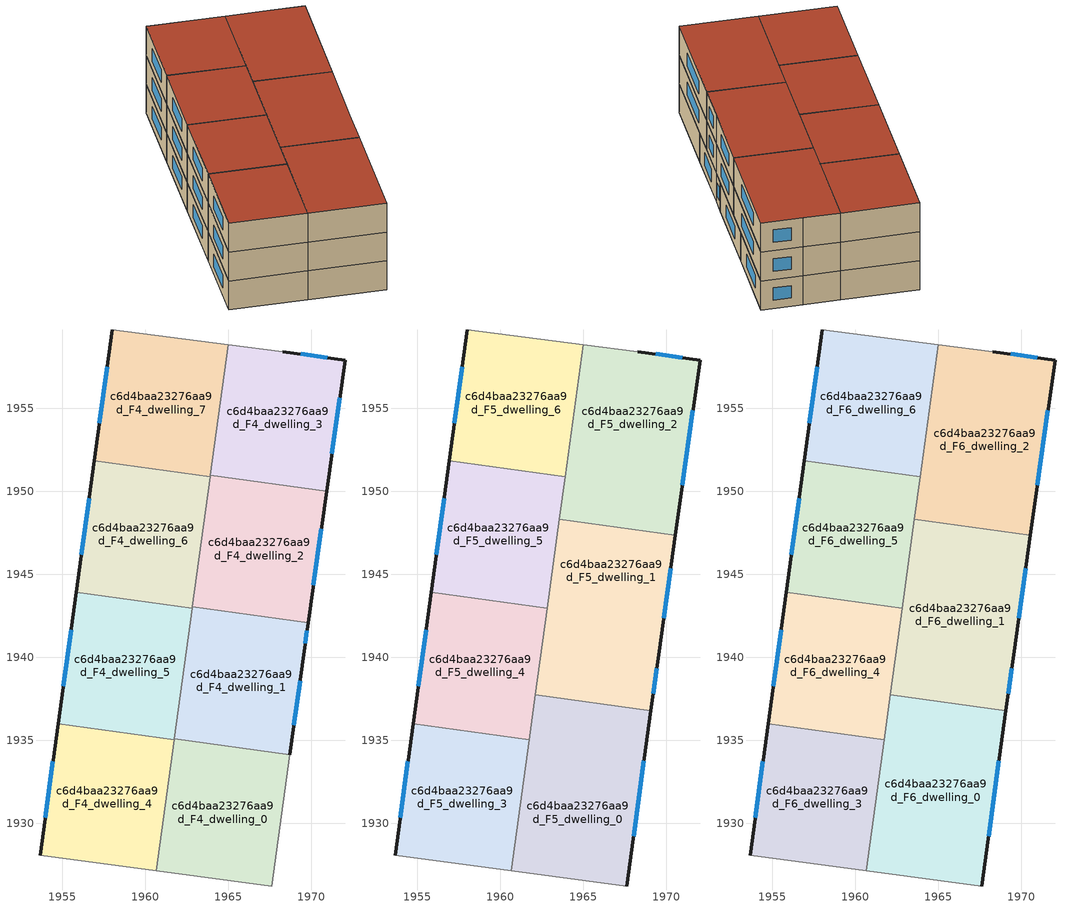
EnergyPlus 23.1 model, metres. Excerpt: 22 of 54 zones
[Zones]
c6d4baa23276aa9d_F4_dwelling_0
 floor to c6d4baa23276aa9d_F3_dwelling_0 (EU_floor_Construction): 1968.7,1934.15 1967.6,1926.21 1960.64,1927.14 1961.73,1935.05 1961.74,1935.1 z12
 wall adiabatic (EU_wall_Construction): 1960.64,1927.14 1967.6,1926.21 1968.7,1934.15 z12:15
 wall to c6d4baa23276aa9d_F4_dwelling_4 (EU_wall_Construction): 1961.73,1935.05 1960.64,1927.14 z12:15
 wall to c6d4baa23276aa9d_F4_dwelling_1 (EU_wall_Construction): 1968.7,1934.15 1961.74,1935.1 z12:15
 wall to c6d4baa23276aa9d_F4_dwelling_5 (EU_wall_Construction): 1961.74,1935.1 1961.73,1935.05 z12:15
c6d4baa23276aa9d_F4_dwelling_1
 floor to c6d4baa23276aa9d_F3_dwelling_1 (EU_floor_Construction): 1969.8,1942.09 1969.56,1940.38 1968.7,1934.15 1961.74,1935.1 1962.83,1943.05 z12
 wall outside (EU_wall_Construction): 1968.7,1934.15 1969.56,1940.38 1969.8,1942.09 z12:15
 wall to c6d4baa23276aa9d_F4_dwelling_2 (EU_wall_Construction): 1969.8,1942.09 1962.83,1943.05 z12:15
 wall to c6d4baa23276aa9d_F4_dwelling_5 (EU_wall_Construction): 1962.82,1942.97 1961.74,1935.1 z12:15
 wall to c6d4baa23276aa9d_F4_dwelling_6 (EU_wall_Construction): 1962.83,1943.05 1962.82,1942.97 z12:15
 window (EU_Window_Construction): 1969.63,1940.87 1969.74,1941.6 / 1968.95,1935.93 1969.32,1938.6 z12.86:14.14
c6d4baa23276aa9d_F4_dwelling_2
 floor to c6d4baa23276aa9d_F3_dwelling_2 (EU_floor_Construction): 1970.92,1950.01 1969.8,1942.09 1962.83,1943.05 1963.92,1950.98 z12
 wall outside (EU_wall_Construction): 1969.8,1942.09 1970.92,1950.01 z12:15
 wall to c6d4baa23276aa9d_F4_dwelling_3 (EU_wall_Construction): 1970.92,1950.01 1963.92,1950.98 z12:15
 wall to c6d4baa23276aa9d_F4_dwelling_6 (EU_wall_Construction): 1963.91,1950.9 1962.83,1943.05 z12:15
 wall to c6d4baa23276aa9d_F4_dwelling_7 (EU_wall_Construction): 1963.92,1950.98 1963.91,1950.9 z12:15
 window (EU_Window_Construction): 1970.12,1944.36 1970.6,1947.75 z12.86:14.14
c6d4baa23276aa9d_F4_dwelling_3
 floor to c6d4baa23276aa9d_F3_dwelling_3 (EU_floor_Construction): 1972.03,1957.91 1970.92,1950.01 1963.92,1950.98 1965,1958.85 1968.29,1958.43 z12
 wall outside (EU_wall_Construction): 1970.92,1950.01 1972.03,1957.91 1968.29,1958.43 z12:15
 wall adiabatic (EU_wall_Construction): 1968.29,1958.43 1965,1958.85 z12:15
 wall to c6d4baa23276aa9d_F4_dwelling_7 (EU_wall_Construction): 1965,1958.85 1963.92,1950.98 z12:15
 window (EU_Window_Construction): 1971.24,1952.27 1971.71,1955.66 / 1970.96,1958.06 1969.36,1958.28 z12.86:14.14
c6d4baa23276aa9d_F4_dwelling_4
 floor to c6d4baa23276aa9d_F3_dwelling_4 (EU_floor_Construction): 1961.73,1935.05 1960.64,1927.14 1953.65,1928.07 1954.74,1936.01 z12
 wall outside (EU_wall_Construction): 1954.74,1936.01 1953.65,1928.07 z12:15
 wall adiabatic (EU_wall_Construction): 1953.65,1928.07 1960.64,1927.14 z12:15
 wall to c6d4baa23276aa9d_F4_dwelling_5 (EU_wall_Construction): 1961.73,1935.05 1954.74,1936.01 z12:15
 window (EU_Window_Construction): 1954.43,1933.74 1953.97,1930.34 z12.86:14.14
c6d4baa23276aa9d_F4_dwelling_5
 floor to c6d4baa23276aa9d_F3_dwelling_5 (EU_floor_Construction): 1962.82,1942.97 1961.73,1935.05 1954.74,1936.01 1955.83,1943.93 z12
 wall outside (EU_wall_Construction): 1955.83,1943.93 1954.74,1936.01 z12:15
 wall to c6d4baa23276aa9d_F4_dwelling_6 (EU_wall_Construction): 1962.82,1942.97 1955.83,1943.93 z12:15
 window (EU_Window_Construction): 1955.52,1941.67 1955.06,1938.27 z12.86:14.14
c6d4baa23276aa9d_F4_dwelling_6
 floor to c6d4baa23276aa9d_F3_dwelling_6 (EU_floor_Construction): 1963.91,1950.9 1962.82,1942.97 1955.83,1943.93 1956.92,1951.86 z12
 wall outside (EU_wall_Construction): 1956.92,1951.86 1955.83,1943.93 z12:15
 wall to c6d4baa23276aa9d_F4_dwelling_7 (EU_wall_Construction): 1963.91,1950.9 1956.92,1951.86 z12:15
 window (EU_Window_Construction): 1956.61,1949.6 1956.15,1946.2 z12.86:14.14
c6d4baa23276aa9d_F4_dwelling_7
 floor to c6d4baa23276aa9d_F3_dwelling_7 (EU_floor_Construction): 1965,1958.85 1963.91,1950.9 1956.92,1951.86 1958.01,1959.75 z12
 wall outside (EU_wall_Construction): 1958.01,1959.75 1956.92,1951.86 z12:15
 wall adiabatic (EU_wall_Construction): 1965,1958.85 1958.01,1959.75 z12:15
 window (EU_Window_Construction): 1957.7,1957.5 1957.23,1954.12 z12.86:14.14
c6d4baa23276aa9d_F5_dwelling_0
 floor to c6d4baa23276aa9d_F4_dwelling_0 (EU_floor_Construction): 1968.7,1934.15 1967.6,1926.21 1960.64,1927.14 1961.74,1935.09 1961.74,1935.1 z15
 floor to c6d4baa23276aa9d_F4_dwelling_1 (EU_floor_Construction): 1969.07,1936.8 1968.7,1934.15 1961.74,1935.1 1962.1,1937.75 z15
 wall outside (EU_wall_Construction): 1967.6,1926.21 1969.07,1936.8 z15:18
 wall adiabatic (EU_wall_Construction): 1961.73,1935.05 1960.64,1927.14 1967.6,1926.21 z15:18
 wall to c6d4baa23276aa9d_F5_dwelling_1 (EU_wall_Construction): 1969.07,1936.8 1962.1,1937.75 z15:18
 wall to c6d4baa23276aa9d_F5_dwelling_4 (EU_wall_Construction): 1962.1,1937.75 1961.73,1935.05 z15:18
 window (EU_Window_Construction): 1968.02,1929.23 1968.65,1933.77 z15.86:17.14
c6d4baa23276aa9d_F5_dwelling_1
 floor to c6d4baa23276aa9d_F4_dwelling_1 (EU_floor_Construction): 1969.8,1942.09 1969.56,1940.38 1969.07,1936.8 1962.1,1937.75 1962.83,1943.05 z15
 floor to c6d4baa23276aa9d_F4_dwelling_2 (EU_floor_Construction): 1970.55,1947.38 1969.8,1942.09 1962.83,1943.05 1963.56,1948.34 z15
 wall outside (EU_wall_Construction): 1969.07,1936.8 1969.56,1940.38 1970.55,1947.38 z15:18
 wall to c6d4baa23276aa9d_F5_dwelling_2 (EU_wall_Construction): 1970.55,1947.38 1963.56,1948.34 z15:18
 wall to c6d4baa23276aa9d_F5_dwelling_5 (EU_wall_Construction): 1963.56,1948.34 1962.82,1942.97 z15:18
 wall to c6d4baa23276aa9d_F5_dwelling_4 (EU_wall_Construction): 1962.82,1942.97 1962.1,1937.75 z15:18
 window (EU_Window_Construction): 1969.85,1942.38 1970.27,1945.38 / 1969.21,1937.82 1969.42,1939.35 z15.86:17.14
c6d4baa23276aa9d_F5_dwelling_2
 floor to c6d4baa23276aa9d_F4_dwelling_2 (EU_floor_Construction): 1970.92,1950.01 1970.55,1947.38 1963.56,1948.34 1963.92,1950.98 z15
 floor to c6d4baa23276aa9d_F4_dwelling_3 (EU_floor_Construction): 1972.03,1957.91 1970.92,1950.01 1963.92,1950.98 1965,1958.85 1968.29,1958.43 z15
 wall outside (EU_wall_Construction): 1970.55,1947.38 1972.03,1957.91 1968.29,1958.43 z15:18
 wall adiabatic (EU_wall_Construction): 1968.29,1958.43 1965,1958.85 z15:18
 wall to c6d4baa23276aa9d_F5_dwelling_6 (EU_wall_Construction): 1965,1958.85 1963.91,1950.9 z15:18
 wall to c6d4baa23276aa9d_F5_dwelling_5 (EU_wall_Construction): 1963.91,1950.9 1963.56,1948.34 z15:18
 window (EU_Window_Construction): 1970.97,1950.39 1971.61,1954.9 / 1970.96,1958.06 1969.36,1958.28 z15.86:17.14
c6d4baa23276aa9d_F5_dwelling_3
 floor to c6d4baa23276aa9d_F4_dwelling_4 (EU_floor_Construction): 1961.73,1935.05 1960.64,1927.14 1953.65,1928.07 1954.74,1936.01 z15
 wall outside (EU_wall_Construction): 1954.74,1936.01 1953.65,1928.07 z15:18
 wall adiabatic (EU_wall_Construction): 1953.65,1928.07 1960.64,1927.14 1961.73,1935.05 z15:18
 wall to c6d4baa23276aa9d_F5_dwelling_4 (EU_wall_Construction): 1961.73,1935.05 1954.74,1936.01 z15:18
 window (EU_Window_Construction): 1954.43,1933.74 1953.97,1930.34 z15.86:17.14
c6d4baa23276aa9d_F5_dwelling_4
 floor to c6d4baa23276aa9d_F4_dwelling_5 (EU_floor_Construction): 1962.82,1942.97 1961.73,1935.05 1954.74,1936.01 1955.83,1943.93 z15
 wall outside (EU_wall_Construction): 1955.83,1943.93 1954.74,1936.01 z15:18
 wall to c6d4baa23276aa9d_F5_dwelling_5 (EU_wall_Construction): 1962.82,1942.97 1955.83,1943.93 z15:18
 window (EU_Window_Construction): 1955.52,1941.67 1955.06,1938.27 z15.86:17.14
c6d4baa23276aa9d_F5_dwelling_5
 floor to c6d4baa23276aa9d_F4_dwelling_6 (EU_floor_Construction): 1963.91,1950.9 1962.82,1942.97 1955.83,1943.93 1956.92,1951.86 z15
 wall outside (EU_wall_Construction): 1956.92,1951.86 1955.83,1943.93 z15:18
 wall to c6d4baa23276aa9d_F5_dwelling_6 (EU_wall_Construction): 1963.91,1950.9 1956.92,1951.86 z15:18
 window (EU_Window_Construction): 1956.61,1949.6 1956.15,1946.2 z15.86:17.14
c6d4baa23276aa9d_F5_dwelling_6
 floor to c6d4baa23276aa9d_F4_dwelling_7 (EU_floor_Construction): 1965,1958.85 1963.91,1950.9 1956.92,1951.86 1958.01,1959.75 z15
 wall outside (EU_wall_Construction): 1958.01,1959.75 1956.92,1951.86 z15:18
 wall adiabatic (EU_wall_Construction): 1965,1958.85 1958.01,1959.75 z15:18
 window (EU_Window_Construction): 1957.7,1957.5 1957.23,1954.12 z15.86:17.14
c6d4baa23276aa9d_F6_dwelling_0
 floor to c6d4baa23276aa9d_F5_dwelling_0 (EU_floor_Construction): 1969.07,1936.8 1967.6,1926.21 1960.64,1927.14 1962.1,1937.75 z18
 wall outside (EU_wall_Construction): 1967.6,1926.21 1969.07,1936.8 z18:21
 wall adiabatic (EU_wall_Construction): 1961.73,1935.05 1960.64,1927.14 1967.6,1926.21 z18:21
 wall to c6d4baa23276aa9d_F6_dwelling_1 (EU_wall_Construction): 1969.07,1936.8 1962.1,1937.75 z18:21
 wall to c6d4baa23276aa9d_F6_dwelling_4 (EU_wall_Construction): 1962.1,1937.75 1961.73,1935.05 z18:21
 window (EU_Window_Construction): 1968.02,1929.23 1968.65,1933.77 z18.86:20.14
 roof outside (EU_roof_Construction): 1967.6,1926.21 1969.07,1936.8 1962.1,1937.75 1960.64,1927.14 z21
c6d4baa23276aa9d_F6_dwelling_1
 floor to c6d4baa23276aa9d_F5_dwelling_1 (EU_floor_Construction): 1970.55,1947.38 1969.56,1940.38 1969.07,1936.8 1962.1,1937.75 1963.56,1948.34 z18
 wall outside (EU_wall_Construction): 1969.07,1936.8 1969.56,1940.38 1970.55,1947.38 z18:21
 wall to c6d4baa23276aa9d_F6_dwelling_2 (EU_wall_Construction): 1970.55,1947.38 1963.56,1948.34 z18:21
 wall to c6d4baa23276aa9d_F6_dwelling_5 (EU_wall_Construction): 1963.56,1948.34 1962.82,1942.97 z18:21
 wall to c6d4baa23276aa9d_F6_dwelling_4 (EU_wall_Construction): 1962.82,1942.97 1962.1,1937.75 z18:21
 window (EU_Window_Construction): 1969.85,1942.38 1970.27,1945.38 / 1969.21,1937.82 1969.42,1939.35 z18.86:20.14
 roof outside (EU_roof_Construction): 1969.07,1936.8 1969.56,1940.38 1970.55,1947.38 1963.56,1948.34 1962.1,1937.75 z21
c6d4baa23276aa9d_F6_dwelling_2
 floor to c6d4baa23276aa9d_F5_dwelling_2 (EU_floor_Construction): 1972.03,1957.91 1970.55,1947.38 1963.56,1948.34 1965,1958.85 1968.29,1958.43 z18
 wall outside (EU_wall_Construction): 1970.55,1947.38 1972.03,1957.91 1968.29,1958.43 z18:21
 wall adiabatic (EU_wall_Construction): 1968.29,1958.43 1965,1958.85 z18:21
 wall to c6d4baa23276aa9d_F6_dwelling_6 (EU_wall_Construction): 1965,1958.85 1963.91,1950.9 z18:21
 wall to c6d4baa23276aa9d_F6_dwelling_5 (EU_wall_Construction): 1963.91,1950.9 1963.56,1948.34 z18:21
 window (EU_Window_Construction): 1970.97,1950.39 1971.61,1954.9 / 1970.96,1958.06 1969.36,1958.28 z18.86:20.14
 roof outside (EU_roof_Construction): 1970.55,1947.38 1972.03,1957.91 1968.29,1958.43 1965,1958.85 1963.56,1948.34 z21
c6d4baa23276aa9d_F6_dwelling_3
 floor to c6d4baa23276aa9d_F5_dwelling_3 (EU_floor_Construction): 1961.73,1935.05 1960.64,1927.14 1953.65,1928.07 1954.74,1936.01 z18
 wall outside (EU_wall_Construction): 1954.74,1936.01 1953.65,1928.07 z18:21
 wall adiabatic (EU_wall_Construction): 1953.65,1928.07 1960.64,1927.14 1961.73,1935.05 z18:21
 wall to c6d4baa23276aa9d_F6_dwelling_4 (EU_wall_Construction): 1961.73,1935.05 1954.74,1936.01 z18:21
 window (EU_Window_Construction): 1954.43,1933.74 1953.97,1930.34 z18.86:20.14
 roof outside (EU_roof_Construction): 1960.64,1927.14 1961.73,1935.05 1954.74,1936.01 1953.65,1928.07 z21
c6d4baa23276aa9d_F6_dwelling_4
 floor to c6d4baa23276aa9d_F5_dwelling_4 (EU_floor_Construction): 1962.82,1942.97 1961.73,1935.05 1954.74,1936.01 1955.83,1943.93 z18
 wall outside (EU_wall_Construction): 1955.83,1943.93 1954.74,1936.01 z18:21
 wall to c6d4baa23276aa9d_F6_dwelling_5 (EU_wall_Construction): 1962.82,1942.97 1955.83,1943.93 z18:21
 window (EU_Window_Construction): 1955.52,1941.67 1955.06,1938.27 z18.86:20.14
 roof outside (EU_roof_Construction): 1961.73,1935.05 1962.82,1942.97 1955.83,1943.93 1954.74,1936.01 z21
c6d4baa23276aa9d_F6_dwelling_5
 floor to c6d4baa23276aa9d_F5_dwelling_5 (EU_floor_Construction): 1963.91,1950.9 1962.82,1942.97 1955.83,1943.93 1956.92,1951.86 z18
 wall outside (EU_wall_Construction): 1956.92,1951.86 1955.83,1943.93 z18:21
 wall to c6d4baa23276aa9d_F6_dwelling_6 (EU_wall_Construction): 1963.91,1950.9 1956.92,1951.86 z18:21
 window (EU_Window_Construction): 1956.61,1949.6 1956.15,1946.2 z18.86:20.14
 roof outside (EU_roof_Construction): 1962.82,1942.97 1963.91,1950.9 1956.92,1951.86 1955.83,1943.93 z21
c6d4baa23276aa9d_F6_dwelling_6
 floor to c6d4baa23276aa9d_F5_dwelling_6 (EU_floor_Construction): 1965,1958.85 1963.91,1950.9 1956.92,1951.86 1958.01,1959.75 z18
 wall outside (EU_wall_Construction): 1958.01,1959.75 1956.92,1951.86 z18:21
 wall adiabatic (EU_wall_Construction): 1965,1958.85 1958.01,1959.75 z18:21
 window (EU_Window_Construction): 1957.7,1957.5 1957.23,1954.12 z18.86:20.14
 roof outside (EU_roof_Construction): 1963.91,1950.9 1965,1958.85 1958.01,1959.75 1956.92,1951.86 z21
[Building]
EU S2 Campaign: North Axis=0; Terrain=City; Solar Distribution=FullExterior
[Site:Location]
Helsinki-Vantaa.AP: Latitude=60.317; Longitude=24.963; Time Zone=2; Elevation=54.6
[SizingPeriod:WeatherFileDays]
AnnualSizingPeriod: Begin Month=1; Begin Day of Month=1; End Month=12; End Day of Month=31; Day of Week for Start Day=Monday; Use Weather File Daylight Saving Period=No; Use Weather File Rain and Snow Indicators=No
[MATERIAL]
EU_InternalMass_Material: Roughness=MediumRough; Thickness=0.1; Conductivity=1; Density=1800; Specific Heat=900; Thermal Absorptance=0.9; Solar Absorptance=0.7; Visible Absorptance=0.7
[MATERIAL:NOMASS] Roughness=MediumRough; Thermal Absorptance=0.9; Solar Absorptance=0.7; Visible Absorptance=0.7
Name | Thermal Resistance
EU_wall_NoMass | 1.10183
EU_roof_NoMass; EU_floor_NoMass | 1.70606
[WINDOWMATERIAL:SIMPLEGLAZINGSYSTEM]
EU_Window_SimpleGlazing: UFactor=3.11035; Solar Heat Gain Coefficient=0.8; Visible Transmittance=0.8
[CONSTRUCTION]
EU_wall_Construction: EU_wall_NoMass
EU_roof_Construction: EU_roof_NoMass
EU_floor_Construction: EU_floor_NoMass
EU_Window_Construction: EU_Window_SimpleGlazing
EU_InternalMass_Construction: EU_InternalMass_Material
[ZONE] Type=1; Multiplier=1; Ceiling Height=autocalculate; Floor Area=autocalculate; Part of Total Floor Area=Yes
Name | Volume
c6d4baa23276aa9d_F4_dwelling_0 | 169.219
c6d4baa23276aa9d_F5_dwelling_0; c6d4baa23276aa9d_F6_dwelling_0 | 225.647
c6d4baa23276aa9d_F4_dwelling_1 | 169.237
c6d4baa23276aa9d_F5_dwelling_1; c6d4baa23276aa9d_F6_dwelling_1 | 225.639
c6d4baa23276aa9d_F4_dwelling_2 | 169.241
c6d4baa23276aa9d_F5_dwelling_2; c6d4baa23276aa9d_F6_dwelling_2 | 225.65
c6d4baa23276aa9d_F4_dwelling_3 | 169.234
c6d4baa23276aa9d_F5_dwelling_3; c6d4baa23276aa9d_F6_dwelling_3; c6d4baa23276aa9d_F4_dwelling_4 | 169.247
c6d4baa23276aa9d_F5_dwelling_4; c6d4baa23276aa9d_F6_dwelling_4; c6d4baa23276aa9d_F4_dwelling_5 | 169.233
c6d4baa23276aa9d_F5_dwelling_5; c6d4baa23276aa9d_F6_dwelling_5; c6d4baa23276aa9d_F4_dwelling_6 | 169.245
c6d4baa23276aa9d_F5_dwelling_6; c6d4baa23276aa9d_F6_dwelling_6; c6d4baa23276aa9d_F4_dwelling_7 | 169.228
[INTERNALMASS] Construction=EU_InternalMass_Construction
Name | Zone or ZoneList | Surface Area
c6d4baa23276aa9d_F4_dwelling_0_EU_InternalMass | c6d4baa23276aa9d_F4_dwelling_0 | 56.4062
c6d4baa23276aa9d_F4_dwelling_1_EU_InternalMass | c6d4baa23276aa9d_F4_dwelling_1 | 56.4125
c6d4baa23276aa9d_F4_dwelling_2_EU_InternalMass | c6d4baa23276aa9d_F4_dwelling_2 | 56.414
c6d4baa23276aa9d_F4_dwelling_3_EU_InternalMass | c6d4baa23276aa9d_F4_dwelling_3 | 56.4112
c6d4baa23276aa9d_F4_dwelling_4_EU_InternalMass | c6d4baa23276aa9d_F4_dwelling_4 | 56.4152
c6d4baa23276aa9d_F4_dwelling_5_EU_InternalMass | c6d4baa23276aa9d_F4_dwelling_5 | 56.411
c6d4baa23276aa9d_F4_dwelling_6_EU_InternalMass | c6d4baa23276aa9d_F4_dwelling_6 | 56.415
c6d4baa23276aa9d_F4_dwelling_7_EU_InternalMass | c6d4baa23276aa9d_F4_dwelling_7 | 56.4096
c6d4baa23276aa9d_F5_dwelling_0_EU_InternalMass | c6d4baa23276aa9d_F5_dwelling_0 | 75.2158
c6d4baa23276aa9d_F5_dwelling_1_EU_InternalMass | c6d4baa23276aa9d_F5_dwelling_1 | 75.2134
c6d4baa23276aa9d_F5_dwelling_2_EU_InternalMass | c6d4baa23276aa9d_F5_dwelling_2 | 75.2165
c6d4baa23276aa9d_F5_dwelling_3_EU_InternalMass | c6d4baa23276aa9d_F5_dwelling_3 | 56.4152
c6d4baa23276aa9d_F5_dwelling_4_EU_InternalMass | c6d4baa23276aa9d_F5_dwelling_4 | 56.411
c6d4baa23276aa9d_F5_dwelling_5_EU_InternalMass | c6d4baa23276aa9d_F5_dwelling_5 | 56.415
c6d4baa23276aa9d_F5_dwelling_6_EU_InternalMass | c6d4baa23276aa9d_F5_dwelling_6 | 56.4096
c6d4baa23276aa9d_F6_dwelling_0_EU_InternalMass | c6d4baa23276aa9d_F6_dwelling_0 | 75.2158
c6d4baa23276aa9d_F6_dwelling_1_EU_InternalMass | c6d4baa23276aa9d_F6_dwelling_1 | 75.2134
c6d4baa23276aa9d_F6_dwelling_2_EU_InternalMass | c6d4baa23276aa9d_F6_dwelling_2 | 75.2165
c6d4baa23276aa9d_F6_dwelling_3_EU_InternalMass | c6d4baa23276aa9d_F6_dwelling_3 | 56.4152
c6d4baa23276aa9d_F6_dwelling_4_EU_InternalMass | c6d4baa23276aa9d_F6_dwelling_4 | 56.411
c6d4baa23276aa9d_F6_dwelling_5_EU_InternalMass | c6d4baa23276aa9d_F6_dwelling_5 | 56.415
c6d4baa23276aa9d_F6_dwelling_6_EU_InternalMass | c6d4baa23276aa9d_F6_dwelling_6 | 56.4096
[OTHEREQUIPMENT] Fuel Type=Electricity; Design Level Calculation Method=Watts/Area; Power per Zone Floor Area=1; Fraction Latent=0; Fraction Radiant=0; Fraction Lost=0; Carbon Dioxide Generation Rate=0; EndUse Subcategory=EU_Step8_InternalGains
Name | Zone or ZoneList or Space or SpaceList | Schedule
EU_Step8_InternalGain_c6d4baa23276aa9d_F4_dwelling_0_f000 | c6d4baa23276aa9d_F4_dwelling_0 | EU_Step8_GainSchedule_c6d4baa23276aa9d_F4_dwelling_0_f000
EU_Step8_InternalGain_c6d4baa23276aa9d_F4_dwelling_1_f000 | c6d4baa23276aa9d_F4_dwelling_1 | EU_Step8_GainSchedule_c6d4baa23276aa9d_F4_dwelling_1_f000
EU_Step8_InternalGain_c6d4baa23276aa9d_F4_dwelling_2_f000 | c6d4baa23276aa9d_F4_dwelling_2 | EU_Step8_GainSchedule_c6d4baa23276aa9d_F4_dwelling_2_f000
EU_Step8_InternalGain_c6d4baa23276aa9d_F4_dwelling_3_f000 | c6d4baa23276aa9d_F4_dwelling_3 | EU_Step8_GainSchedule_c6d4baa23276aa9d_F4_dwelling_3_f000
EU_Step8_InternalGain_c6d4baa23276aa9d_F4_dwelling_4_f000 | c6d4baa23276aa9d_F4_dwelling_4 | EU_Step8_GainSchedule_c6d4baa23276aa9d_F4_dwelling_4_f000
EU_Step8_InternalGain_c6d4baa23276aa9d_F4_dwelling_5_f000 | c6d4baa23276aa9d_F4_dwelling_5 | EU_Step8_GainSchedule_c6d4baa23276aa9d_F4_dwelling_5_f000
EU_Step8_InternalGain_c6d4baa23276aa9d_F4_dwelling_6_f000 | c6d4baa23276aa9d_F4_dwelling_6 | EU_Step8_GainSchedule_c6d4baa23276aa9d_F4_dwelling_6_f000
EU_Step8_InternalGain_c6d4baa23276aa9d_F4_dwelling_7_f000 | c6d4baa23276aa9d_F4_dwelling_7 | EU_Step8_GainSchedule_c6d4baa23276aa9d_F4_dwelling_7_f000
EU_Step8_InternalGain_c6d4baa23276aa9d_F5_dwelling_0_f000 | c6d4baa23276aa9d_F5_dwelling_0 | EU_Step8_GainSchedule_c6d4baa23276aa9d_F5_dwelling_0_f000
EU_Step8_InternalGain_c6d4baa23276aa9d_F5_dwelling_1_f000 | c6d4baa23276aa9d_F5_dwelling_1 | EU_Step8_GainSchedule_c6d4baa23276aa9d_F5_dwelling_1_f000
EU_Step8_InternalGain_c6d4baa23276aa9d_F5_dwelling_2_f000 | c6d4baa23276aa9d_F5_dwelling_2 | EU_Step8_GainSchedule_c6d4baa23276aa9d_F5_dwelling_2_f000
EU_Step8_InternalGain_c6d4baa23276aa9d_F5_dwelling_3_f000 | c6d4baa23276aa9d_F5_dwelling_3 | EU_Step8_GainSchedule_c6d4baa23276aa9d_F5_dwelling_3_f000
EU_Step8_InternalGain_c6d4baa23276aa9d_F5_dwelling_4_f000 | c6d4baa23276aa9d_F5_dwelling_4 | EU_Step8_GainSchedule_c6d4baa23276aa9d_F5_dwelling_4_f000
EU_Step8_InternalGain_c6d4baa23276aa9d_F5_dwelling_5_f000 | c6d4baa23276aa9d_F5_dwelling_5 | EU_Step8_GainSchedule_c6d4baa23276aa9d_F5_dwelling_5_f000
EU_Step8_InternalGain_c6d4baa23276aa9d_F5_dwelling_6_f000 | c6d4baa23276aa9d_F5_dwelling_6 | EU_Step8_GainSchedule_c6d4baa23276aa9d_F5_dwelling_6_f000
EU_Step8_InternalGain_c6d4baa23276aa9d_F6_dwelling_0_f000 | c6d4baa23276aa9d_F6_dwelling_0 | EU_Step8_GainSchedule_c6d4baa23276aa9d_F6_dwelling_0_f000
EU_Step8_InternalGain_c6d4baa23276aa9d_F6_dwelling_1_f000 | c6d4baa23276aa9d_F6_dwelling_1 | EU_Step8_GainSchedule_c6d4baa23276aa9d_F6_dwelling_1_f000
EU_Step8_InternalGain_c6d4baa23276aa9d_F6_dwelling_2_f000 | c6d4baa23276aa9d_F6_dwelling_2 | EU_Step8_GainSchedule_c6d4baa23276aa9d_F6_dwelling_2_f000
EU_Step8_InternalGain_c6d4baa23276aa9d_F6_dwelling_3_f000 | c6d4baa23276aa9d_F6_dwelling_3 | EU_Step8_GainSchedule_c6d4baa23276aa9d_F6_dwelling_3_f000
EU_Step8_InternalGain_c6d4baa23276aa9d_F6_dwelling_4_f000 | c6d4baa23276aa9d_F6_dwelling_4 | EU_Step8_GainSchedule_c6d4baa23276aa9d_F6_dwelling_4_f000
EU_Step8_InternalGain_c6d4baa23276aa9d_F6_dwelling_5_f000 | c6d4baa23276aa9d_F6_dwelling_5 | EU_Step8_GainSchedule_c6d4baa23276aa9d_F6_dwelling_5_f000
EU_Step8_InternalGain_c6d4baa23276aa9d_F6_dwelling_6_f000 | c6d4baa23276aa9d_F6_dwelling_6 | EU_Step8_GainSchedule_c6d4baa23276aa9d_F6_dwelling_6_f000
[ZONEVENTILATION:DESIGNFLOWRATE] Schedule=EU_AlwaysOn; Design Flow Rate Calculation Method=AirChanges/Hour; Air Changes per Hour=0.756316; Ventilation Type=Natural; Fan Pressure Rise=0; Fan Total Efficiency=1; Constant Term Coefficient=1; Temperature Term Coefficient=0; Velocity Term Coefficient=0; Velocity Squared Term Coefficient=0; Minimum Indoor Temperature=-100; Maximum Indoor Temperature=100; Delta Temperature=-100; Minimum Outdoor Temperature=-100; Maximum Outdoor Temperature=100; Maximum Wind Speed=40
Name | Zone or ZoneList or Space or SpaceList
EU_ConstantAir_c6d4baa23276aa9d_F4_dwelling_0 | c6d4baa23276aa9d_F4_dwelling_0
EU_ConstantAir_c6d4baa23276aa9d_F4_dwelling_1 | c6d4baa23276aa9d_F4_dwelling_1
EU_ConstantAir_c6d4baa23276aa9d_F4_dwelling_2 | c6d4baa23276aa9d_F4_dwelling_2
EU_ConstantAir_c6d4baa23276aa9d_F4_dwelling_3 | c6d4baa23276aa9d_F4_dwelling_3
EU_ConstantAir_c6d4baa23276aa9d_F4_dwelling_4 | c6d4baa23276aa9d_F4_dwelling_4
EU_ConstantAir_c6d4baa23276aa9d_F4_dwelling_5 | c6d4baa23276aa9d_F4_dwelling_5
EU_ConstantAir_c6d4baa23276aa9d_F4_dwelling_6 | c6d4baa23276aa9d_F4_dwelling_6
EU_ConstantAir_c6d4baa23276aa9d_F4_dwelling_7 | c6d4baa23276aa9d_F4_dwelling_7
EU_ConstantAir_c6d4baa23276aa9d_F5_dwelling_0 | c6d4baa23276aa9d_F5_dwelling_0
EU_ConstantAir_c6d4baa23276aa9d_F5_dwelling_1 | c6d4baa23276aa9d_F5_dwelling_1
EU_ConstantAir_c6d4baa23276aa9d_F5_dwelling_2 | c6d4baa23276aa9d_F5_dwelling_2
EU_ConstantAir_c6d4baa23276aa9d_F5_dwelling_3 | c6d4baa23276aa9d_F5_dwelling_3
EU_ConstantAir_c6d4baa23276aa9d_F5_dwelling_4 | c6d4baa23276aa9d_F5_dwelling_4
EU_ConstantAir_c6d4baa23276aa9d_F5_dwelling_5 | c6d4baa23276aa9d_F5_dwelling_5
EU_ConstantAir_c6d4baa23276aa9d_F5_dwelling_6 | c6d4baa23276aa9d_F5_dwelling_6
EU_ConstantAir_c6d4baa23276aa9d_F6_dwelling_0 | c6d4baa23276aa9d_F6_dwelling_0
EU_ConstantAir_c6d4baa23276aa9d_F6_dwelling_1 | c6d4baa23276aa9d_F6_dwelling_1
EU_ConstantAir_c6d4baa23276aa9d_F6_dwelling_2 | c6d4baa23276aa9d_F6_dwelling_2
EU_ConstantAir_c6d4baa23276aa9d_F6_dwelling_3 | c6d4baa23276aa9d_F6_dwelling_3
EU_ConstantAir_c6d4baa23276aa9d_F6_dwelling_4 | c6d4baa23276aa9d_F6_dwelling_4
EU_ConstantAir_c6d4baa23276aa9d_F6_dwelling_5 | c6d4baa23276aa9d_F6_dwelling_5
EU_ConstantAir_c6d4baa23276aa9d_F6_dwelling_6 | c6d4baa23276aa9d_F6_dwelling_6
[HVACTEMPLATE:THERMOSTAT] Constant Heating Setpoint=20; Constant Cooling Setpoint=50
EU_HeatOnly_c6d4baa23276aa9d_F1_dwelling_2; EU_HeatOnly_c6d4baa23276aa9d_F1_dwelling_3; EU_HeatOnly_c6d4baa23276aa9d_F1_dwelling_4; EU_HeatOnly_c6d4baa23276aa9d_F1_dwelling_5; EU_HeatOnly_c6d4baa23276aa9d_F1_dwelling_6; EU_HeatOnly_c6d4baa23276aa9d_F1_dwelling_7; EU_HeatOnly_c6d4baa23276aa9d_F2_dwelling_0; EU_HeatOnly_c6d4baa23276aa9d_F2_dwelling_1; EU_HeatOnly_c6d4baa23276aa9d_F2_dwelling_2; EU_HeatOnly_c6d4baa23276aa9d_F2_dwelling_3; EU_HeatOnly_c6d4baa23276aa9d_F2_dwelling_4; EU_HeatOnly_c6d4baa23276aa9d_F2_dwelling_5; EU_HeatOnly_c6d4baa23276aa9d_F2_dwelling_6; EU_HeatOnly_c6d4baa23276aa9d_F2_dwelling_7; EU_HeatOnly_c6d4baa23276aa9d_F3_dwelling_0; EU_HeatOnly_c6d4baa23276aa9d_F3_dwelling_1; EU_HeatOnly_c6d4baa23276aa9d_F3_dwelling_2; EU_HeatOnly_c6d4baa23276aa9d_F3_dwelling_3; EU_HeatOnly_c6d4baa23276aa9d_F3_dwelling_4; EU_HeatOnly_c6d4baa23276aa9d_F3_dwelling_5; EU_HeatOnly_c6d4baa23276aa9d_F3_dwelling_6; EU_HeatOnly_c6d4baa23276aa9d_F3_dwelling_7; EU_HeatOnly_c6d4baa23276aa9d_F4_dwelling_0; EU_HeatOnly_c6d4baa23276aa9d_F4_dwelling_1; EU_HeatOnly_c6d4baa23276aa9d_F4_dwelling_2; EU_HeatOnly_c6d4baa23276aa9d_F4_dwelling_3; EU_HeatOnly_c6d4baa23276aa9d_F4_dwelling_4; EU_HeatOnly_c6d4baa23276aa9d_F4_dwelling_5; EU_HeatOnly_c6d4baa23276aa9d_F4_dwelling_6; EU_HeatOnly_c6d4baa23276aa9d_F4_dwelling_7; EU_HeatOnly_c6d4baa23276aa9d_F5_dwelling_0; EU_HeatOnly_c6d4baa23276aa9d_F5_dwelling_1; EU_HeatOnly_c6d4baa23276aa9d_F5_dwelling_2; EU_HeatOnly_c6d4baa23276aa9d_F5_dwelling_3; EU_HeatOnly_c6d4baa23276aa9d_F5_dwelling_4; EU_HeatOnly_c6d4baa23276aa9d_F5_dwelling_5; EU_HeatOnly_c6d4baa23276aa9d_F5_dwelling_6; EU_HeatOnly_c6d4baa23276aa9d_F6_dwelling_0; EU_HeatOnly_c6d4baa23276aa9d_F6_dwelling_1; EU_HeatOnly_c6d4baa23276aa9d_F6_dwelling_2; EU_HeatOnly_c6d4baa23276aa9d_F6_dwelling_3; EU_HeatOnly_c6d4baa23276aa9d_F6_dwelling_4; EU_HeatOnly_c6d4baa23276aa9d_F6_dwelling_5; EU_HeatOnly_c6d4baa23276aa9d_F6_dwelling_6
[HVACTEMPLATE:ZONE:IDEALLOADSAIRSYSTEM] System Availability Schedule=EU_AlwaysOn; Maximum Heating Supply Air Temperature=50; Minimum Cooling Supply Air Temperature=13; Maximum Heating Supply Air Humidity Ratio=0.0156; Minimum Cooling Supply Air Humidity Ratio=0.0077; Heating Limit=NoLimit; Cooling Limit=NoLimit; Heating Availability Schedule=EU_AlwaysOn; Cooling Availability Schedule=EU_CoolingOff; Dehumidification Control Type=ConstantSensibleHeatRatio; Cooling Sensible Heat Ratio=0.7; Dehumidification Setpoint=60; Humidification Control Type=None; Humidification Setpoint=30; Outdoor Air Method=None; Outdoor Air Flow Rate per Person=0.00944; Outdoor Air Flow Rate per Zone Floor Area=0; Outdoor Air Flow Rate per Zone=0; Demand Controlled Ventilation Type=None; Outdoor Air Economizer Type=NoEconomizer; Heat Recovery Type=None; Sensible Heat Recovery Effectiveness=0.7; Latent Heat Recovery Effectiveness=0.65
Name | Template Thermostat
c6d4baa23276aa9d_F4_dwelling_0 | EU_HeatOnly_c6d4baa23276aa9d_F4_dwelling_0
c6d4baa23276aa9d_F4_dwelling_1 | EU_HeatOnly_c6d4baa23276aa9d_F4_dwelling_1
c6d4baa23276aa9d_F4_dwelling_2 | EU_HeatOnly_c6d4baa23276aa9d_F4_dwelling_2
c6d4baa23276aa9d_F4_dwelling_3 | EU_HeatOnly_c6d4baa23276aa9d_F4_dwelling_3
c6d4baa23276aa9d_F4_dwelling_4 | EU_HeatOnly_c6d4baa23276aa9d_F4_dwelling_4
c6d4baa23276aa9d_F4_dwelling_5 | EU_HeatOnly_c6d4baa23276aa9d_F4_dwelling_5
c6d4baa23276aa9d_F4_dwelling_6 | EU_HeatOnly_c6d4baa23276aa9d_F4_dwelling_6
c6d4baa23276aa9d_F4_dwelling_7 | EU_HeatOnly_c6d4baa23276aa9d_F4_dwelling_7
c6d4baa23276aa9d_F5_dwelling_0 | EU_HeatOnly_c6d4baa23276aa9d_F5_dwelling_0
c6d4baa23276aa9d_F5_dwelling_1 | EU_HeatOnly_c6d4baa23276aa9d_F5_dwelling_1
c6d4baa23276aa9d_F5_dwelling_2 | EU_HeatOnly_c6d4baa23276aa9d_F5_dwelling_2
c6d4baa23276aa9d_F5_dwelling_3 | EU_HeatOnly_c6d4baa23276aa9d_F5_dwelling_3
c6d4baa23276aa9d_F5_dwelling_4 | EU_HeatOnly_c6d4baa23276aa9d_F5_dwelling_4
c6d4baa23276aa9d_F5_dwelling_5 | EU_HeatOnly_c6d4baa23276aa9d_F5_dwelling_5
c6d4baa23276aa9d_F5_dwelling_6 | EU_HeatOnly_c6d4baa23276aa9d_F5_dwelling_6
c6d4baa23276aa9d_F6_dwelling_0 | EU_HeatOnly_c6d4baa23276aa9d_F6_dwelling_0
c6d4baa23276aa9d_F6_dwelling_1 | EU_HeatOnly_c6d4baa23276aa9d_F6_dwelling_1
c6d4baa23276aa9d_F6_dwelling_2 | EU_HeatOnly_c6d4baa23276aa9d_F6_dwelling_2
c6d4baa23276aa9d_F6_dwelling_3 | EU_HeatOnly_c6d4baa23276aa9d_F6_dwelling_3
c6d4baa23276aa9d_F6_dwelling_4 | EU_HeatOnly_c6d4baa23276aa9d_F6_dwelling_4
c6d4baa23276aa9d_F6_dwelling_5 | EU_HeatOnly_c6d4baa23276aa9d_F6_dwelling_5
c6d4baa23276aa9d_F6_dwelling_6 | EU_HeatOnly_c6d4baa23276aa9d_F6_dwelling_6
[SIZING:ZONE] Zone Cooling Design Supply Air Temperature Input Method=SupplyAirTemperature; Zone Cooling Design Supply Air Temperature=13; Zone Heating Design Supply Air Temperature Input Method=SupplyAirTemperature; Zone Heating Design Supply Air Temperature=50; Zone Cooling Design Supply Air Humidity Ratio=0.008; Zone Heating Design Supply Air Humidity Ratio=0.008; Cooling Design Air Flow Method=DesignDay; Cooling Design Air Flow Rate=0; Cooling Minimum Air Flow per Zone Floor Area=0.000762; Cooling Minimum Air Flow=0; Cooling Minimum Air Flow Fraction=0.2; Heating Design Air Flow Method=DesignDay; Heating Design Air Flow Rate=0; Heating Maximum Air Flow per Zone Floor Area=0.002032; Heating Maximum Air Flow=0.141576; Heating Maximum Air Flow Fraction=0.3; Account for Dedicated Outdoor Air System=No; Dedicated Outdoor Air System Control Strategy=NeutralSupplyAir; Dedicated Outdoor Air Low Setpoint Temperature for Design=autosize; Dedicated Outdoor Air High Setpoint Temperature for Design=autosize; Zone Load Sizing Method=Sensible Load Only No Latent Load; Zone Latent Cooling Design Supply Air Humidity Ratio Input Method=HumidityRatioDifference; Zone Cooling Design Supply Air Humidity Ratio Difference=0.005; Zone Latent Heating Design Supply Air Humidity Ratio Input Method=HumidityRatioDifference; Zone Humidification Design Supply Air Humidity Ratio Difference=0.005
c6d4baa23276aa9d_F4_dwelling_0; c6d4baa23276aa9d_F4_dwelling_1; c6d4baa23276aa9d_F4_dwelling_2; c6d4baa23276aa9d_F4_dwelling_3; c6d4baa23276aa9d_F4_dwelling_4; c6d4baa23276aa9d_F4_dwelling_5; c6d4baa23276aa9d_F4_dwelling_6; c6d4baa23276aa9d_F4_dwelling_7; c6d4baa23276aa9d_F5_dwelling_0; c6d4baa23276aa9d_F5_dwelling_1; c6d4baa23276aa9d_F5_dwelling_2; c6d4baa23276aa9d_F5_dwelling_3; c6d4baa23276aa9d_F5_dwelling_4; c6d4baa23276aa9d_F5_dwelling_5; c6d4baa23276aa9d_F5_dwelling_6; c6d4baa23276aa9d_F6_dwelling_0; c6d4baa23276aa9d_F6_dwelling_1; c6d4baa23276aa9d_F6_dwelling_2; c6d4baa23276aa9d_F6_dwelling_3; c6d4baa23276aa9d_F6_dwelling_4; c6d4baa23276aa9d_F6_dwelling_5; c6d4baa23276aa9d_F6_dwelling_6
[SCHEDULE:CONSTANT]
Name | Hourly Value
EU_AlwaysOn | 1
EU_CoolingOff | 0
[SCHEDULE:FILE] Column Number=1; Rows to Skip at Top=0; Number of Hours of Data=8760; Column Separator=Comma; Interpolate to Timestep=No; Minutes per Item=60; Adjust Schedule for Daylight Savings=Yes
Name | File
EU_Step8_GainSchedule_c6d4baa23276aa9d_F4_dwelling_0_f000 | ../../schedules/c6d4baa23276aa9d/c6d4baa23276aa9d_F4_dwelling_0_f000_gain.csv
EU_Step8_GainSchedule_c6d4baa23276aa9d_F4_dwelling_1_f000 | ../../schedules/c6d4baa23276aa9d/c6d4baa23276aa9d_F4_dwelling_1_f000_gain.csv
EU_Step8_GainSchedule_c6d4baa23276aa9d_F4_dwelling_2_f000 | ../../schedules/c6d4baa23276aa9d/c6d4baa23276aa9d_F4_dwelling_2_f000_gain.csv
EU_Step8_GainSchedule_c6d4baa23276aa9d_F4_dwelling_3_f000 | ../../schedules/c6d4baa23276aa9d/c6d4baa23276aa9d_F4_dwelling_3_f000_gain.csv
EU_Step8_GainSchedule_c6d4baa23276aa9d_F4_dwelling_4_f000 | ../../schedules/c6d4baa23276aa9d/c6d4baa23276aa9d_F4_dwelling_4_f000_gain.csv
EU_Step8_GainSchedule_c6d4baa23276aa9d_F4_dwelling_5_f000 | ../../schedules/c6d4baa23276aa9d/c6d4baa23276aa9d_F4_dwelling_5_f000_gain.csv
EU_Step8_GainSchedule_c6d4baa23276aa9d_F4_dwelling_6_f000 | ../../schedules/c6d4baa23276aa9d/c6d4baa23276aa9d_F4_dwelling_6_f000_gain.csv
EU_Step8_GainSchedule_c6d4baa23276aa9d_F4_dwelling_7_f000 | ../../schedules/c6d4baa23276aa9d/c6d4baa23276aa9d_F4_dwelling_7_f000_gain.csv
EU_Step8_GainSchedule_c6d4baa23276aa9d_F5_dwelling_0_f000 | ../../schedules/c6d4baa23276aa9d/c6d4baa23276aa9d_F5_dwelling_0_f000_gain.csv
EU_Step8_GainSchedule_c6d4baa23276aa9d_F5_dwelling_1_f000 | ../../schedules/c6d4baa23276aa9d/c6d4baa23276aa9d_F5_dwelling_1_f000_gain.csv
EU_Step8_GainSchedule_c6d4baa23276aa9d_F5_dwelling_2_f000 | ../../schedules/c6d4baa23276aa9d/c6d4baa23276aa9d_F5_dwelling_2_f000_gain.csv
EU_Step8_GainSchedule_c6d4baa23276aa9d_F5_dwelling_3_f000 | ../../schedules/c6d4baa23276aa9d/c6d4baa23276aa9d_F5_dwelling_3_f000_gain.csv
EU_Step8_GainSchedule_c6d4baa23276aa9d_F5_dwelling_4_f000 | ../../schedules/c6d4baa23276aa9d/c6d4baa23276aa9d_F5_dwelling_4_f000_gain.csv
EU_Step8_GainSchedule_c6d4baa23276aa9d_F5_dwelling_5_f000 | ../../schedules/c6d4baa23276aa9d/c6d4baa23276aa9d_F5_dwelling_5_f000_gain.csv
EU_Step8_GainSchedule_c6d4baa23276aa9d_F5_dwelling_6_f000 | ../../schedules/c6d4baa23276aa9d/c6d4baa23276aa9d_F5_dwelling_6_f000_gain.csv
EU_Step8_GainSchedule_c6d4baa23276aa9d_F6_dwelling_0_f000 | ../../schedules/c6d4baa23276aa9d/c6d4baa23276aa9d_F6_dwelling_0_f000_gain.csv
EU_Step8_GainSchedule_c6d4baa23276aa9d_F6_dwelling_1_f000 | ../../schedules/c6d4baa23276aa9d/c6d4baa23276aa9d_F6_dwelling_1_f000_gain.csv
EU_Step8_GainSchedule_c6d4baa23276aa9d_F6_dwelling_2_f000 | ../../schedules/c6d4baa23276aa9d/c6d4baa23276aa9d_F6_dwelling_2_f000_gain.csv
EU_Step8_GainSchedule_c6d4baa23276aa9d_F6_dwelling_3_f000 | ../../schedules/c6d4baa23276aa9d/c6d4baa23276aa9d_F6_dwelling_3_f000_gain.csv
EU_Step8_GainSchedule_c6d4baa23276aa9d_F6_dwelling_4_f000 | ../../schedules/c6d4baa23276aa9d/c6d4baa23276aa9d_F6_dwelling_4_f000_gain.csv
EU_Step8_GainSchedule_c6d4baa23276aa9d_F6_dwelling_5_f000 | ../../schedules/c6d4baa23276aa9d/c6d4baa23276aa9d_F6_dwelling_5_f000_gain.csv
EU_Step8_GainSchedule_c6d4baa23276aa9d_F6_dwelling_6_f000 | ../../schedules/c6d4baa23276aa9d/c6d4baa23276aa9d_F6_dwelling_6_f000_gain.csv
